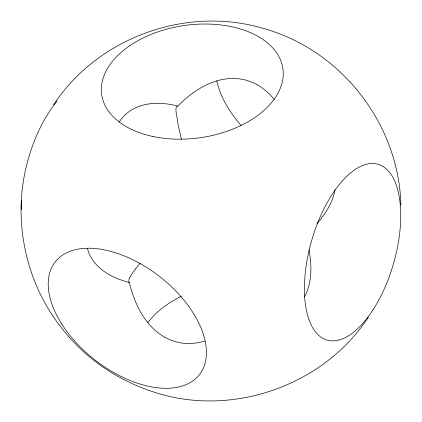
<?xml version="1.0" encoding="UTF-8"?>
<svg xmlns="http://www.w3.org/2000/svg" width="422" height="422" viewBox="0 0 422 422"><rect width="100%" height="100%" fill="white"/><g stroke="black" fill="none" stroke-linecap="round" stroke-linejoin="round"><path stroke-width="0.63" d="M21.29 200.54C19.085 245.446 32.826 291.312 60.689 326.755C85.117 359.169 120.687 382.575 159.563 393.821C236.236 416.335 324.655 384.052 368.417 317.128M334.999 189.789C332.689 202.634 325.431 213.996 316.948 223.681M304.51 296.972C312.174 282.619 311.937 265.528 308.978 249.935M53.583 104.872C97.345 37.948 185.764 5.665 262.437 28.179C340.865 49.453 398.938 123.852 400.9 205.045M135.541 268.935L136.353 267.907A65.663 7.174 -43.2 0 1 140.014 263.455M192.981 92.945C205.203 84.126 219.989 77.843 235.291 78.508A62.435 55.256 -77.8 0 1 256.998 84.627M204.628 341.266L195.096 343.186L186.709 343.492A62.435 55.256 -77.8 0 1 165.002 337.373M165.007 337.368C146.861 327.177 136.332 307.664 130.862 288.226A127.449 112.753 -77.8 0 1 129.401 282.545C114.599 278.705 99.56 271.483 91.379 257.995A65.473 48.208 -21.3 0 1 87.47 248.574M256.993 84.632C263.644 88.325 269.431 93.462 274.194 99.37M181.439 139.271L181.154 138.094A65.104 5.159 73.6 0 1 177.657 121.932C178.021 119.616 173.426 106.138 177.841 106.08A108.902 83.456 54.3 0 0 169.765 104.361C154.816 101.781 138.005 103.511 126.225 113.903A64.751 49.622 54.3 0 0 119.294 121.932M129.696 277.766A75.949 8.298 -43.2 0 1 135.494 268.978M129.66 277.797A87.143 9.521 -43.2 0 0 128.937 279.58L128.831 281.933A109.43 11.953 -43.2 0 0 129.401 282.545M177.873 106.122A118.83 105.115 -77.7 0 1 192.981 92.94M240.999 125.387A91.532 52.787 38 0 1 216.766 80.781M147.958 322.614A91.532 56.669 -8.2 0 1 181.355 296.365M21.295 209.639A91.532 42.527 -73.8 0 1 57.234 100.916M61.385 323.437A91.532 52.787 38 0 0 198.192 376.123A91.532 52.787 38 0 0 122.438 255.194A91.532 52.787 38 0 0 61.385 323.437M153.102 136.522A91.532 56.669 -8.2 0 0 282.977 69.134A91.532 56.669 -8.2 0 0 140.827 39.125A91.532 56.669 -8.2 0 0 153.102 136.522M372.742 310.239A91.532 42.527 -73.8 0 0 380.37 165.081A91.532 42.527 -73.8 0 0 304.594 281.2A91.532 42.527 -73.8 0 0 372.742 310.239"/></g></svg>
